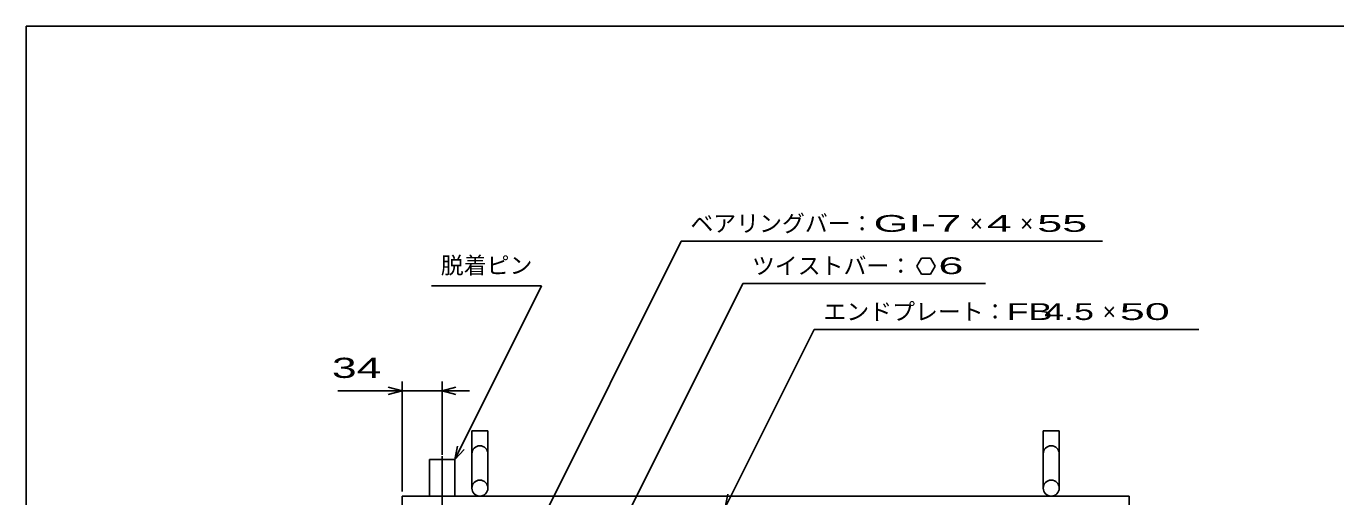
# Model space of a CAD drawing. Units: millimetres, scale not verified. Extents: x -1456 to 1389, y -1026 to 839.
# Drawn here: x -1379 to -235, y 428 to 839 of the extents above; entities that cross this region are included whole.
import ezdxf
from ezdxf.enums import TextEntityAlignment as Align

# ---------------------------------------------------------------- set-up
doc = ezdxf.new("R2010")
doc.units = ezdxf.units.MM
doc.header["$LTSCALE"] = 8
doc.linetypes.add('LONG_DASHED_DOTTED', pattern=[15.25, 12, -1.5, 0.25, -1.5])
for name, color, linetype, lineweight in [('0_2', 150, 'Continuous', 25), ('19', 6, 'Continuous', 25), ('22', 4, 'Continuous', 25)]:
    doc.layers.add(name, color=color, linetype=linetype, lineweight=lineweight)
doc.styles.add('ベクトル', font='')
doc.styles.get('ベクトル').set_extended_font_data('ベクトル')

msp = doc.modelspace()

# ---------------------------------------------------------------- linework, layer by layer
at = {"layer": '0_2'}
for p, q in [((-1379.2, -921.2), (-1379.2, 838.8)), ((-1379.2, 838.8), (1388.8, 838.8))]:
    msp.add_line(p, q, dxfattribs=at)
at = {"layer": '19'}
for p, q in [((-990, 435.5), (-990, 485.5)), ((-990, 485.5), (-976, 485.5)), ((-976, 435.5), (-976, 485.5)), ((-491, 435.5), (-491, 485.5)), ((-491, 485.5), (-477, 485.5)), ((-477, 435.5), (-477, 485.5)), ((-1026.85, 428.5), (-1026.85, 460.5)), ((-1026.85, 460.5), (-1004.85, 460.5)), ((-1004.85, 460.5), (-1004.85, 428.5)), ((-1051, 428.5), (-416, 428.5)), ((-1051, -191.5), (-1051, 428.5)), ((-416, -191.5), (-416, 428.5))]:
    msp.add_line(p, q, dxfattribs=at)
at = {"layer": '19', "linetype": 'LONG_DASHED_DOTTED'}
msp.add_line((-1015.85, 463.5), (-1015.85, 395.5), dxfattribs=at)
at = {"layer": '19'}
for centre in [(-983, 435.5), (-484, 435.5)]:
    msp.add_circle(centre, 7, dxfattribs=at)
for centre in [(-983, 465.5), (-484, 465.5)]:
    msp.add_arc(centre, 7, 0, 180, dxfattribs=at)
at = {"layer": '22'}
for p, q in [((-959.4, 346.5), (-807.15, 651)), ((-807.15, 651), (-439.15, 651)), ((-597.4, 636.212), (-601.4, 629.284)), ((-601.4, 629.284), (-597.4, 622.356)), ((-589.4, 636.212), (-597.4, 636.212)), ((-585.4, 629.2), (-589.4, 636.212)), ((-589.4, 622.356), (-585.4, 629.284)), ((-597.4, 622.356), (-589.4, 622.356)), ((-1025.1, 612), (-929.1, 612)), ((-1004.85, 460.5), (-929.1, 612)), ((-874.65, 371.5), (-753.4, 614)), ((-753.4, 614), (-541.4, 614)), ((-768.75, 418.5), (-691, 574)), ((-691, 574), (-355, 574)), ((-1051, 432.5), (-1051, 528.5)), ((-1016, 464.496), (-1016, 528.5)), ((-1107, 520.5), (-1051, 520.5)), ((-1051, 520.5), (-1063, 523.7)), ((-1063, 517.3), (-1051, 520.5)), ((-1051, 520.5), (-1016, 520.5)), ((-1016, 520.5), (-1004, 523.7)), ((-1004, 517.3), (-1016, 520.5)), ((-1016, 520.5), (-992, 520.5)), ((-1004.85, 460.5), (-1002.45, 472.18)), ((-1004.85, 460.5), (-996.85, 469.3)), ((-768.75, 418.5), (-766.35, 430.18))]:
    msp.add_line(p, q, dxfattribs=at)

# ---------------------------------------------------------------- texts
at = {"layer": '22', "color": 2, "style": 'ベクトル'}
for s, p in [('ベアリングバー：', (-799.15, 666.6)), ('×', (-555.15, 666.6)), ('×', (-511.15, 666.6)), ('脱着ピン', (-1017.1, 630)), ('ツイストバー：', (-745.4, 629.6)), ('エンドプレート：', (-683, 589.6)), ('×', (-439, 589.6))]:
    msp.add_text(s, height=14.66, dxfattribs=at).set_placement(p, align=Align.MIDDLE_LEFT)
for s, height, width, p in [('GI-', 14.66, 2, (-639.15, 666.6)), (' 7 ', 14.66, 2, (-595.15, 666.6)), (' 4 ', 14.66, 2, (-551.15, 666.6)), (' 55 ', 14.66, 2, (-507.15, 666.6)), (' 6 ', 14.66, 2, (-593.4, 629.684)), ('FB', 14.66, 1.6, (-523, 589.6)), (' 4.5 ', 14.66, 1.6, (-499, 589.6)), (' 50 ', 14.66, 2, (-435, 589.6)), (' 34 ', 17.6, 1.65, (-1123, 540.5))]:
    msp.add_text(s, height=height, dxfattribs=dict(at, width=width)).set_placement(p, align=Align.MIDDLE_LEFT)

doc.saveas('drawing.dxf')
